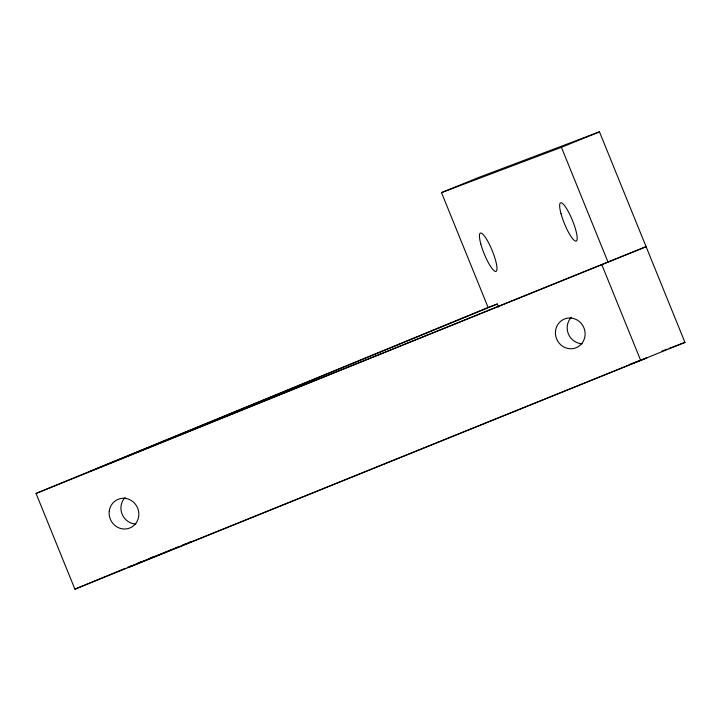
<?xml version="1.0" encoding="UTF-8"?>
<svg xmlns="http://www.w3.org/2000/svg" width="721" height="721" viewBox="0 0 721 721"><rect width="100%" height="100%" fill="white"/><g stroke="black" fill="none" stroke-linecap="round" stroke-linejoin="round"><path stroke-width="1.08" d="M488.117 307.479L441.495 192.615L478.248 177.636L599.475 131.835L684.95 342.412L74.903 589.165L36.05 493.452L488.117 307.479L497.292 304.01L498.553 307.137M74.903 589.165L125.202 568.337M497.292 304.01L90.657 471.146L646.097 246.69L36.05 493.452M127.284 567.481L131.447 565.769M137.693 563.2L140.811 561.911M150.184 558.063L153.312 556.783M173.184 548.915L129.51 566.868L646.881 357.886L630.172 364.204M175.266 548.059L178.384 546.779M182.548 545.067L185.667 543.787M187.748 542.931L190.867 541.642M441.495 192.615L561.416 147.309L599.475 131.835M661.788 351.163L667.051 349.171M669.151 348.378L684.95 342.412M561.416 147.309L608.037 262.174M601.9 264.895L640.753 360.608M135.918 524.014A15.492 14.735 67 0 1 122.101 514.154A15.492 14.735 67 0 1 125.157 497.481M582.198 343.755A15.492 14.735 67 0 1 568.382 333.895A15.492 14.735 67 0 1 571.438 317.222M480.817 243.995A20.657 4.317 67.8 0 0 495.976 271.393A20.657 4.317 67.8 0 0 487.82 241.355A20.657 4.317 67.8 0 0 480.817 243.995M561.019 213.695A20.657 4.317 67.8 0 0 576.178 241.093A20.657 4.317 67.8 0 0 568.022 211.055A20.657 4.317 67.8 0 0 561.019 213.695M109.241 511.234A15.492 14.735 67 0 0 129.816 527.997A15.492 14.735 67 0 0 132.907 501.681A15.492 14.735 67 0 0 109.241 511.234M555.521 330.975A15.492 14.735 67 0 0 576.097 347.729A15.492 14.735 67 0 0 579.188 321.422A15.492 14.735 67 0 0 555.521 330.975"/></g></svg>
